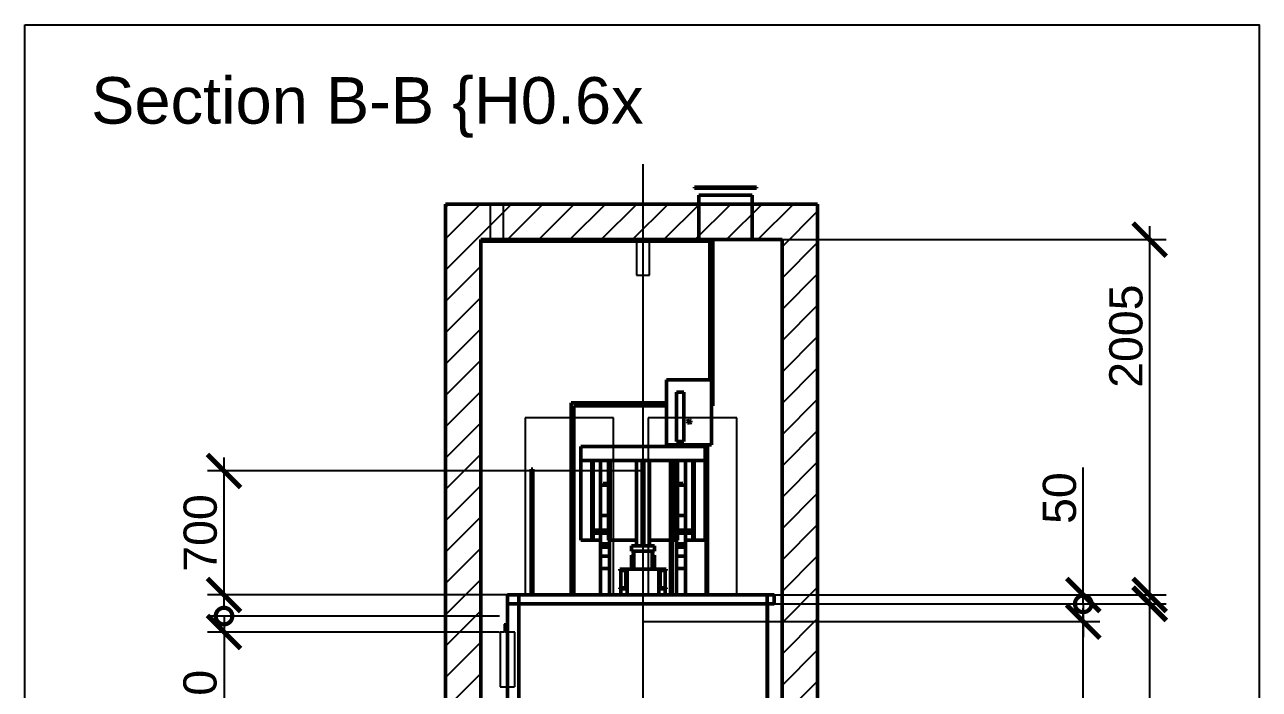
# Model space of a CAD drawing. Header units: millimetres. Extents: x -9546 to 173314, y -46180 to 27253.
# Drawn here: x 104243 to 111211, y -33400 to -29651 of the extents above; entities that cross this region are included whole.
import ezdxf

# ---------------------------------------------------------------- set-up
doc = ezdxf.new("R2010")
doc.units = ezdxf.units.MM
doc.linetypes.add('AM_ISO02W050', pattern=[7.5, 6, -1.5])
doc.linetypes.add('AM_ISO08W050', pattern=[18, 12, -1.5, 3, -1.5])
for name, color, linetype, lineweight in [('AM_0', 7, 'Continuous', 50), ('AM_5', 3, 'Continuous', 25), ('AM_8', 1, 'Continuous', 25), ('LDBeams-AM_3', 6, 'AM_ISO02W050', 25), ('LDCar-AM_0', 7, 'Continuous', 50), ('LDCar-AM_3', 6, 'AM_ISO02W050', 25), ('LDCarFrame-AM_0', 7, 'Continuous', 50), ('LDElectricalComponents-AM_0', 7, 'Continuous', 50), ('LDForces-AM_0', 7, 'Continuous', 50), ('LDGovernor-AM_0', 7, 'Continuous', 50), ('LDGuides-AM_0', 7, 'Continuous', 50), ('LDRefugeSpace-AM_3', 6, 'AM_ISO02W050', 25), ('LDShaft-AM_0', 7, 'Continuous', 50), ('LDShaft-AM_5', 3, 'Continuous', 25), ('LDShaft-AM_7', 4, 'AM_ISO08W050', 25)]:
    doc.layers.add(name, color=color, linetype=linetype, lineweight=lineweight)
doc.layers.add('AM_VIEWS', color=1, linetype='Continuous', lineweight=25, plot=False)
doc.styles.add('LD', font='ARIALUNI.ttf')
doc.dimstyles.new('LIFT', dxfattribs={"dimtxt": 2.5, "dimasz": 2.5, "dimexe": 1.25, "dimexo": 0, "dimgap": 0.5, "dimtad": 1, "dimdec": 0, "dimzin": 1, "dimdsep": 46, "dimtxsty": 'LD', "dimblk": 'ARCHTICK', "dimcen": 0, "dimdle": 1, "dimclrd": 3, "dimclre": 3, "dimclrt": 4, "dimadec": 0, "dimazin": 0, "dimtp": 0.1, "dimtm": 0.1, "dimtfac": 0.71, "dimtdec": 0, "dimtix": 1, "dimtmove": 0, "dimatfit": 3, "dimfxl": 1, "dimtolj": 1, "dimarcsym": 0})

# ---------------------------------------------------------------- blocks, each defined once
blk = doc.blocks.new('LD_20260611094835_0000042B')
at = {"layer": 'AM_8'}
for p, q in [((-200, 24018.4), (172.6, 24391)), ((-200, 24195.2), (-4.2, 24391)), ((-200, 24372), (-181, 24391)), ((149.4, 24191), (349.4, 24391)), ((326.1, 24191), (526.1, 24391)), ((502.9, 24191), (702.9, 24391)), ((679.7, 24191), (879.7, 24391)), ((856.5, 24191), (1056.5, 24391)), ((1033.3, 24191), (1233.3, 24391)), ((1210, 24191), (1410, 24391)), ((1386.8, 24191), (1586.8, 24391)), ((1563.6, 24191), (1763.6, 24391)), ((1700, 24150.6), (1900, 24350.6)), ((1700, 23973.9), (1900, 24173.9)), ((-200, 23841.6), (0, 24041.6)), ((1700, 23797.1), (1900, 23997.1)), ((-200, 23664.9), (0, 23864.9)), ((1700, 23620.3), (1900, 23820.3)), ((-200, 23488.1), (0, 23688.1)), ((1700, 23443.5), (1900, 23643.5)), ((-200, 23311.3), (0, 23511.3)), ((1700, 23266.8), (1900, 23466.8)), ((-200, 23134.5), (0, 23334.5)), ((1700, 23090), (1900, 23290)), ((-200, 22957.7), (0, 23157.7)), ((1700, 22913.2), (1900, 23113.2)), ((-200, 22781), (0, 22981)), ((1700, 22736.4), (1900, 22936.4)), ((-200, 22604.2), (0, 22804.2)), ((1700, 22559.7), (1900, 22759.7)), ((-200, 22427.4), (0, 22627.4)), ((1700, 22382.9), (1900, 22582.9)), ((-200, 22250.6), (0, 22450.6)), ((1700, 22206.1), (1900, 22406.1)), ((-200, 22073.9), (0, 22273.9)), ((1700, 22029.3), (1900, 22229.3)), ((-200, 21897.1), (0, 22097.1)), ((1700, 21852.5), (1900, 22052.5)), ((-200, 21720.3), (0, 21920.3)), ((1700, 21675.8), (1900, 21875.8)), ((-153.5, 21590), (0, 21743.5)), ((1700, 21499), (1900, 21699)), ((1700, 21322.2), (1900, 21522.2)), ((1700, 21145.4), (1900, 21345.4)), ((1700, 20968.7), (1900, 21168.7)), ((1700, 20791.9), (1900, 20991.9)), ((1700, 20615.1), (1900, 20815.1)), ((1700, 20438.3), (1900, 20638.3)), ((1700, 20261.6), (1900, 20461.6)), ((1700, 20084.8), (1900, 20284.8)), ((1700, 19908), (1900, 20108)), ((1700, 19731.2), (1900, 19931.2)), ((1700, 19554.4), (1900, 19754.4)), ((1700, 19377.7), (1900, 19577.7)), ((1700, 19200.9), (1900, 19400.9)), ((-700, 19275.8), (-675.8, 19300)), ((-699, 19100), (-499, 19300)), ((-522.2, 19100), (-322.2, 19300)), ((-345.4, 19100), (-145.4, 19300)), ((-200, 19068.7), (0, 19268.7)), ((1700, 19024.1), (1900, 19224.1)), ((-200, 18891.9), (0, 19091.9)), ((1700, 18847.3), (1900, 19047.3)), ((-145.1, 18770), (0, 18915.1)), ((1799.4, 18770), (1900, 18870.6))]:
    blk.add_line(p, q, dxfattribs=at)
blk = doc.blocks.new('LD_20260611094835_0000042C')
at = {"layer": 'LDShaft-AM_0'}
for p, q in [((-80, 24391), (-200, 24391)), ((-200, 24391), (-200, 21590)), ((0, 24391), (-80, 24391)), ((1900, 24391), (0, 24391)), ((1900, 18770), (1900, 24391)), ((0, 21590), (0, 24191)), ((0, 24191), (1700, 24191)), ((1700, 24191), (1700, 18770)), ((-200, 21590), (-200, 21237.5)), ((-200, 21590), (-80, 21590)), ((-80, 21590), (0, 21590)), ((0, 21560), (0, 21590)), ((-200, 21237.5), (-200, 21212.5)), ((-200, 21237.5), (-25, 21237.5)), ((-200, 21212.5), (-200, 19370)), ((-25, 21212.5), (-200, 21212.5)), ((-200, 19300), (-700, 19300)), ((-700, 19300), (-700, 19100)), ((-80, 19300), (-200, 19300)), ((0, 19300), (-80, 19300)), ((0, 18770), (0, 19300)), ((-700, 19100), (-200, 19100)), ((-200, 19100), (-200, 18770)), ((-200, 18770), (-80, 18770)), ((-80, 18770), (0, 18770)), ((1700, 18770), (1900, 18770))]:
    blk.add_line(p, q, dxfattribs=at)
blk = doc.blocks.new('LD_20260611094835_0000042E')
at = {"layer": 'AM_0'}
for p, q in [((-175, 195), (-175, 190)), ((175, 195), (-175, 195)), ((-175, 190), (175, 190)), ((-150, 150), (-150, -100)), ((150, 150), (-150, 150)), ((150, -100), (150, 150)), ((175, 190), (175, 195)), ((-150, -100), (150, -100))]:
    blk.add_line(p, q, dxfattribs=at)
blk = doc.blocks.new('LD_20260611094835_00000430')
at = {"layer": 'LDForces-AM_0'}
for p, q in [((350, 72), (-350, 72)), ((-350, 72), (-350, 0)), ((350, 0), (350, 72)), ((-350, 0), (-350, -8)), ((350, -8), (350, 0)), ((-289, -8), (-350, -8)), ((-350, -8), (-350, -457)), ((-350, -8), (350, -8)), ((-289, -8), (-289, -457)), ((-281, -457), (-281, -8)), ((-240, -8), (-281, -8)), ((-194, -8), (-194, -457)), ((-186, -457), (-186, -8)), ((-37.5, -8), (-186, -8)), ((156, -8), (37.5, -8)), ((186, -8), (164, -8)), ((186, -8), (186, -457)), ((194, -457), (194, -8)), ((281, -8), (240, -8)), ((281, -8), (281, -457)), ((289, -457), (289, -8)), ((350, -8), (289, -8)), ((350, -457), (350, -8)), ((-224.2, -137), (-224.8, -137)), ((-222.1, -137), (-224.2, -137)), ((-218.8, -137), (-222.1, -137)), ((-215, -137), (-218.8, -137)), ((-211.2, -137), (-215, -137)), ((-207.9, -137), (-211.2, -137)), ((-205.8, -137), (-207.9, -137)), ((-205.2, -137), (-205.8, -137)), ((205.8, -137), (205.2, -137)), ((207.9, -137), (205.8, -137)), ((211.2, -137), (207.9, -137)), ((215, -137), (211.2, -137)), ((218.8, -137), (215, -137)), ((222.1, -137), (218.8, -137)), ((224.2, -137), (222.1, -137)), ((224.8, -137), (224.2, -137)), ((-228.9, -147), (-229.7, -147)), ((-225.6, -147), (-228.9, -147)), ((-220.7, -147), (-225.6, -147)), ((-215, -147), (-220.7, -147)), ((-209.3, -147), (-215, -147)), ((-204.4, -147), (-209.3, -147)), ((-201.1, -147), (-204.4, -147)), ((-200.3, -147), (-201.1, -147)), ((201.1, -147), (200.3, -147)), ((204.4, -147), (201.1, -147)), ((209.3, -147), (204.4, -147)), ((215, -147), (209.3, -147)), ((220.7, -147), (215, -147)), ((225.6, -147), (220.7, -147)), ((228.9, -147), (225.6, -147)), ((229.7, -147), (228.9, -147)), ((-229.4, -317), (-228.9, -317)), ((-228.9, -317), (-225.6, -317)), ((-225.6, -317), (-220.7, -317)), ((-220.7, -317), (-215, -317)), ((-215, -317), (-209.3, -317)), ((-209.3, -317), (-204.4, -317)), ((-204.4, -317), (-201.1, -317)), ((-201.1, -317), (-200.6, -317)), ((200.6, -317), (201.1, -317)), ((201.1, -317), (204.4, -317)), ((204.4, -317), (209.3, -317)), ((209.3, -317), (215, -317)), ((215, -317), (220.7, -317)), ((220.7, -317), (225.6, -317)), ((225.6, -317), (228.9, -317)), ((228.9, -317), (229.4, -317)), ((-187.5, -400.5), (-282.5, -400.5)), ((-282.5, -400.5), (-282.5, -417.5)), ((-282.5, -417.5), (-187.5, -417.5)), ((-187.5, -417.5), (-187.5, -400.5)), ((282.5, -400.5), (187.5, -400.5)), ((187.5, -400.5), (187.5, -417.5)), ((187.5, -417.5), (282.5, -417.5)), ((282.5, -417.5), (282.5, -400.5)), ((-350, -457), (-289, -457)), ((-289, -457), (-281, -457)), ((-281, -457), (-240, -457)), ((-190, -477), (-240, -477)), ((-240, -477), (-240, -497)), ((-223.9, -477), (-222.1, -477)), ((-222.1, -477), (-218.8, -477)), ((-218.8, -477), (-215, -477)), ((-215, -477), (-211.2, -477)), ((-211.2, -477), (-207.9, -477)), ((-207.9, -477), (-206.1, -477)), ((-194, -457), (-186, -457)), ((-190, -497), (-190, -477)), ((-186, -457), (-37.5, -457)), ((37.5, -457), (156, -457)), ((164, -457), (186, -457)), ((186, -457), (194, -457)), ((240, -477), (190, -477)), ((190, -477), (190, -497)), ((206.1, -477), (207.9, -477)), ((207.9, -477), (211.2, -477)), ((211.2, -477), (215, -477)), ((215, -477), (218.8, -477)), ((218.8, -477), (222.1, -477)), ((222.1, -477), (223.9, -477)), ((240, -457), (281, -457)), ((240, -497), (240, -477)), ((281, -457), (289, -457)), ((289, -457), (350, -457)), ((-190, -497), (-240, -497)), ((-240, -497), (-240, -547)), ((-240, -497), (-190, -497)), ((-190, -547), (-240, -547)), ((-240, -547), (-240, -617)), ((-240, -547), (-190, -547)), ((-190, -547), (-190, -497)), ((-190, -617), (-190, -547)), ((190, -497), (240, -497)), ((240, -497), (190, -497)), ((190, -497), (190, -547)), ((240, -547), (190, -547)), ((190, -547), (190, -617)), ((190, -547), (240, -547)), ((240, -547), (240, -497)), ((240, -617), (240, -547)), ((-240, -617), (-190, -617)), ((190, -617), (240, -617))]:
    blk.add_line(p, q, dxfattribs=at)
blk = doc.blocks.new('LD_20260611094835_00000432')
at = {"layer": 'LDBeams-AM_3'}
for p, q in [((-34.6, 200), (-37.5, 200)), ((-37.5, 200), (-37.5, 0)), ((-26.5, 200), (-34.6, 200)), ((-14.4, 200), (-26.5, 200)), ((0, 200), (-14.4, 200)), ((14.4, 200), (0, 200)), ((26.5, 200), (14.4, 200)), ((34.6, 200), (26.5, 200)), ((37.5, 200), (34.6, 200)), ((37.5, 0), (37.5, 200)), ((-37.5, 0), (-34.6, 0)), ((-34.6, 0), (-26.5, 0)), ((-26.5, 0), (-14.4, 0)), ((-14.4, 0), (0, 0)), ((0, 0), (14.4, 0)), ((14.4, 0), (26.5, 0)), ((26.5, 0), (34.6, 0)), ((34.6, 0), (37.5, 0))]:
    blk.add_line(p, q, dxfattribs=at)
blk = doc.blocks.new('LD_20260611094835_00000437')
at = {"layer": 'AM_0'}
for p, q in [((-621, 22296), (-631, 22296)), ((-631, 22296), (-631, 21586)), ((-621, 21586), (-621, 22296)), ((-631, 18907), (-631, 18170)), ((-621, 18170), (-621, 18907))]:
    blk.add_line(p, q, dxfattribs=at)
blk = doc.blocks.new('LD_20260611094835_00000438')
at = {"layer": 'LDShaft-AM_7'}
blk.add_line((0, -1091), (0, 4980), dxfattribs=at)
blk = doc.blocks.new('LD_20260611094835_0000043A')
at = {"layer": 'LDElectricalComponents-AM_0'}
for p, q in [((384, 23791), (-909, 23791)), ((-909, 23783), (384, 23783)), ((400, 23791), (384, 23791)), ((384, 23783), (384, 22999)), ((384, 23783), (400, 23783)), ((400, 23783), (400, 23791)), ((400, 22870), (400, 23783)), ((139, 22870), (-400, 22870)), ((-400, 22870), (-400, 22854)), ((400, 22854), (400, 22870)), ((-400, 22854), (-400, 21786)), ((-384, 22854), (139, 22854)), ((-384, 21786), (-384, 22854)), ((393, 22854), (400, 22854)), ((-400, 19107), (-400, 18370)), ((-384, 18370), (-384, 19107))]:
    blk.add_line(p, q, dxfattribs=at)
blk = doc.blocks.new('LD_20260611094835_0000043B')
at = {"layer": 'LDCar-AM_0'}
for p, q in [((700, 2550), (-700, 2550)), ((-700, 2550), (-700, 2500)), ((700, 2500), (700, 2550)), ((-765.5, 2500), (-765.5, 4)), ((-700, 2500), (-765.5, 2500)), ((700, 2500), (-700, 2500)), ((-700, 4), (-700, 2500)), ((-700, 2500), (700, 2500)), ((700, 2401), (700, 2500)), ((703, 2500), (700, 2500)), ((700, 2500), (700, 4)), ((703, 4), (703, 2500)), ((700, 4), (700, 2399)), ((-701.5, 4), (-766.5, 4)), ((-766.5, 4), (-766.5, 0)), ((-766.5, 0), (-701.5, 0)), ((-765.5, 4), (-700, 4)), ((700, 4), (-701.5, 4)), ((-701.5, 0), (701.5, 0)), ((-700, 4), (700, 4)), ((701.5, 4), (703, 4)), ((701.5, 0), (701.5, 4))]:
    blk.add_line(p, q, dxfattribs=at)
blk = doc.blocks.new('LD_20260611094835_0000043C')
at = {"layer": 'LDForces-AM_0'}
for p, q in [((675, 22944), (675, 22551.5)), ((1155, 22551.5), (1155, 22944)), ((675, 22534.5), (675, 22475)), ((1155, 22475), (1155, 22534.5)), ((725, 22475), (725, 22495)), ((1105, 22495), (1105, 22475)), ((675, 22335), (675, 22186)), ((725, 22186), (725, 22335)), ((1105, 22335), (1105, 22186)), ((1155, 22186), (1155, 22335)), ((675, 19507), (675, 19388)), ((725, 19388), (725, 19507)), ((1105, 19507), (1105, 19388)), ((1155, 19388), (1155, 19507)), ((677.5, 19217.5), (675, 19215.5)), ((675, 19215.5), (675, 19213)), ((675, 19213), (725, 19213)), ((680, 19215.5), (677.5, 19217.5)), ((682.5, 19217.5), (680, 19215.5)), ((685, 19215.5), (682.5, 19217.5)), ((687.5, 19217.5), (685, 19215.5)), ((690, 19215.5), (687.5, 19217.5)), ((692.5, 19217.5), (690, 19215.5)), ((695, 19215.5), (692.5, 19217.5)), ((697.5, 19217.5), (695, 19215.5)), ((700, 19215.5), (697.5, 19217.5)), ((702.5, 19217.5), (700, 19215.5)), ((705, 19215.5), (702.5, 19217.5)), ((707.5, 19217.5), (705, 19215.5)), ((710, 19215.5), (707.5, 19217.5)), ((712.5, 19217.5), (710, 19215.5)), ((715, 19215.5), (712.5, 19217.5)), ((717.5, 19217.5), (715, 19215.5)), ((720, 19215.5), (717.5, 19217.5)), ((722.5, 19217.5), (720, 19215.5)), ((725, 19215.5), (722.5, 19217.5)), ((725, 19213), (725, 19215.5)), ((1107.5, 19217.5), (1105, 19215.5)), ((1105, 19215.5), (1105, 19213)), ((1105, 19213), (1155, 19213)), ((1110, 19215.5), (1107.5, 19217.5)), ((1112.5, 19217.5), (1110, 19215.5)), ((1115, 19215.5), (1112.5, 19217.5)), ((1117.5, 19217.5), (1115, 19215.5)), ((1120, 19215.5), (1117.5, 19217.5)), ((1122.5, 19217.5), (1120, 19215.5)), ((1125, 19215.5), (1122.5, 19217.5)), ((1127.5, 19217.5), (1125, 19215.5)), ((1130, 19215.5), (1127.5, 19217.5)), ((1132.5, 19217.5), (1130, 19215.5)), ((1135, 19215.5), (1132.5, 19217.5)), ((1137.5, 19217.5), (1135, 19215.5)), ((1140, 19215.5), (1137.5, 19217.5)), ((1142.5, 19217.5), (1140, 19215.5)), ((1145, 19215.5), (1142.5, 19217.5)), ((1147.5, 19217.5), (1145, 19215.5)), ((1150, 19215.5), (1147.5, 19217.5)), ((1152.5, 19217.5), (1150, 19215.5)), ((1155, 19215.5), (1152.5, 19217.5)), ((1155, 19213), (1155, 19215.5))]:
    blk.add_line(p, q, dxfattribs=at)
blk = doc.blocks.new('LD_20260611094835_0000043D')
at = {"layer": 'LDCarFrame-AM_0'}
for p, q in [((-90, 2824), (-130, 2824)), ((-130, 2824), (-130, 2818)), ((-130, 2818), (-96, 2818)), ((-126, 2818), (-126, 2720)), ((-96, 2818), (-96, 2720)), ((-50, 2824), (-90, 2824)), ((-90, 2824), (-90, 2679)), ((-90, 2714), (-90, 2824)), ((50, 2824), (-50, 2824)), ((90, 2824), (50, 2824)), ((90, 2679), (90, 2824)), ((90, 2824), (90, 2714)), ((130, 2824), (90, 2824)), ((96, 2720), (96, 2818)), ((96, 2818), (130, 2818)), ((126, 2720), (126, 2818)), ((130, 2818), (130, 2824)), ((-96, 2720), (-130, 2720)), ((-130, 2720), (-130, 2714)), ((130, 2720), (96, 2720)), ((130, 2714), (130, 2720)), ((-130, 2714), (-90, 2714)), ((-126, 2714), (-126, 2679)), ((-90, 2679), (-90, 2714)), ((90, 2714), (90, 2679)), ((90, 2714), (130, 2714)), ((126, 2679), (126, 2714)), ((-126, 0), (-126, -197)), ((-90, 0), (-90, -197)), ((-90, -197), (-90, 0)), ((90, -197), (90, 0)), ((90, 0), (90, -197)), ((126, -197), (126, 0)), ((200, -197), (-200, -197)), ((-200, -197), (-200, -217)), ((-50, -197), (-50, -162)), ((-50, -162), (50, -162)), ((50, -162), (50, -197)), ((200, -217), (200, -197)), ((-200, -217), (200, -217)), ((-126, -217), (-126, -287)), ((-90, -217), (-90, -287)), ((-90, -287), (-90, -217)), ((-50, -287), (-50, -217)), ((50, -217), (50, -287)), ((90, -287), (90, -217)), ((90, -217), (90, -287)), ((126, -287), (126, -217)), ((140, -287), (-140, -287)), ((-140, -287), (-140, -302)), ((-140, -302), (140, -302)), ((-120, -302), (-130, -302)), ((-130, -302), (-130, -489)), ((-120, -479), (-120, -302)), ((130, -302), (120, -302)), ((120, -302), (120, -479)), ((130, -489), (130, -302)), ((140, -302), (140, -287)), ((120, -479), (-120, -479)), ((-130, -489), (130, -489))]:
    blk.add_line(p, q, dxfattribs=at)
blk = doc.blocks.new('LD_20260611094835_00000441')
at = {"layer": 'LDCarFrame-AM_0'}
for p, q in [((65, 132), (-65, 132)), ((-65, 132), (-65, 102)), ((-65, 102), (65, 102)), ((-60, 80), (-65, 80)), ((-65, 80), (-65, 0)), ((-52, 80), (-60, 80)), ((-60, 80), (-60, 0)), ((-60, 0), (-60, 80)), ((-52, 102), (-52, 0)), ((52, 102), (-52, 102)), ((52, 0), (52, 102)), ((60, 80), (52, 80)), ((60, 0), (60, 80)), ((60, 80), (60, 0)), ((65, 80), (60, 80)), ((65, 102), (65, 132)), ((65, 0), (65, 80)), ((-65, 0), (-60, 0)), ((-60, 0), (-52, 0)), ((-52, 0), (52, 0)), ((52, 0), (60, 0)), ((60, 0), (65, 0))]:
    blk.add_line(p, q, dxfattribs=at)
blk = doc.blocks.new('LD_20260611094835_00000442')
at = {"layer": 'LDGovernor-AM_0'}
for p, q in [((-127, 235), (-127, -130)), ((127, 235), (-127, 235)), ((127, -130), (127, 235)), ((-30, 166), (-70, 166)), ((-70, 166), (-70, -112)), ((-30, -112), (-30, 166)), ((-9.2, 3.8), (-10, 0)), ((-10, 0), (-9.2, -3.8)), ((-7.1, 7.1), (-9.2, 3.8)), ((-3.8, 9.2), (-7.1, 7.1)), ((0, 10), (-3.8, 9.2)), ((3.8, 9.2), (0, 10)), ((7.1, 7.1), (3.8, 9.2)), ((9.2, 3.8), (7.1, 7.1)), ((10, 0), (9.2, 3.8)), ((9.2, -3.8), (10, 0)), ((-9.2, -3.8), (-7.1, -7.1)), ((-7.1, -7.1), (-3.8, -9.2)), ((-3.8, -9.2), (0, -10)), ((0, -10), (3.8, -9.2)), ((3.8, -9.2), (7.1, -7.1)), ((7.1, -7.1), (9.2, -3.8)), ((-127, -130), (127, -130)), ((-70, -112), (-30, -112)), ((70, -130), (-50, -130)), ((-50, -130), (-50, -138)), ((-50, -138), (70, -138)), ((70, -138), (70, -130))]:
    blk.add_line(p, q, dxfattribs=at)
blk = doc.blocks.new('LD_20260611094835_00000443')
at = {"layer": 'LDForces-AM_0'}
for p, q in [((1071, 23034), (1071, 23024)), ((1071.3, 23034), (1071.3, 23024)), ((1071.3, 23024), (1071.3, 23034)), ((1072.2, 23034), (1072.2, 23024)), ((1072.2, 23024), (1072.2, 23034)), ((1073.5, 23034), (1073.5, 23024)), ((1073.5, 23024), (1073.5, 23034)), ((1075, 23034), (1075, 23024)), ((1075, 23024), (1075, 23034)), ((1076.5, 23034), (1076.5, 23024)), ((1076.5, 23024), (1076.5, 23034)), ((1077.8, 23034), (1077.8, 23024)), ((1077.8, 23024), (1077.8, 23034)), ((1078.7, 23034), (1078.7, 23024)), ((1078.7, 23024), (1078.7, 23034)), ((1079, 23024), (1079, 23034)), ((1271, 23034), (1271, 22186)), ((1271.3, 23034), (1271.3, 22186)), ((1271.3, 22186), (1271.3, 23034)), ((1272.2, 23034), (1272.2, 22186)), ((1272.2, 22186), (1272.2, 23034)), ((1273.5, 23034), (1273.5, 22186)), ((1273.5, 22186), (1273.5, 23034)), ((1275, 23034), (1275, 22186)), ((1275, 22186), (1275, 23034)), ((1276.5, 23034), (1276.5, 22186)), ((1276.5, 22186), (1276.5, 23034)), ((1277.8, 23034), (1277.8, 22186)), ((1277.8, 22186), (1277.8, 23034)), ((1278.7, 23034), (1278.7, 22186)), ((1278.7, 22186), (1278.7, 23034)), ((1279, 22186), (1279, 23034)), ((1071, 22944), (1071, 22186)), ((1071.3, 22944), (1071.3, 22186)), ((1071.3, 22186), (1071.3, 22944)), ((1072.2, 22944), (1072.2, 22186)), ((1072.2, 22186), (1072.2, 22944)), ((1073.5, 22944), (1073.5, 22186)), ((1073.5, 22186), (1073.5, 22944)), ((1075, 22944), (1075, 22186)), ((1075, 22186), (1075, 22944)), ((1076.5, 22944), (1076.5, 22186)), ((1076.5, 22186), (1076.5, 22944)), ((1077.8, 22944), (1077.8, 22186)), ((1077.8, 22186), (1077.8, 22944)), ((1078.7, 22944), (1078.7, 22186)), ((1078.7, 22186), (1078.7, 22944)), ((1079, 22186), (1079, 22944)), ((1071, 19507), (1071, 19310)), ((1071.3, 19507), (1071.3, 19310)), ((1071.3, 19310), (1071.3, 19507)), ((1072.2, 19507), (1072.2, 19310)), ((1072.2, 19310), (1072.2, 19507)), ((1073.5, 19507), (1073.5, 19310)), ((1073.5, 19310), (1073.5, 19507)), ((1075, 19507), (1075, 19310)), ((1075, 19310), (1075, 19507)), ((1076.5, 19507), (1076.5, 19310)), ((1076.5, 19310), (1076.5, 19507)), ((1077.8, 19507), (1077.8, 19310)), ((1077.8, 19310), (1077.8, 19507)), ((1078.7, 19507), (1078.7, 19310)), ((1078.7, 19310), (1078.7, 19507)), ((1079, 19310), (1079, 19507)), ((1271, 19507), (1271, 18770)), ((1271.3, 19507), (1271.3, 18770)), ((1271.3, 18770), (1271.3, 19507)), ((1272.2, 19507), (1272.2, 18770)), ((1272.2, 18770), (1272.2, 19507)), ((1273.5, 19507), (1273.5, 18770)), ((1273.5, 18770), (1273.5, 19507)), ((1275, 19507), (1275, 18770)), ((1275, 18770), (1275, 19507)), ((1276.5, 19507), (1276.5, 18770)), ((1276.5, 18770), (1276.5, 19507)), ((1277.8, 19507), (1277.8, 18770)), ((1277.8, 18770), (1277.8, 19507)), ((1278.7, 19507), (1278.7, 18770)), ((1278.7, 18770), (1278.7, 19507)), ((1279, 18770), (1279, 19507)), ((1071, 19290), (1071, 18770)), ((1071.3, 19290), (1071.3, 18770)), ((1071.3, 18770), (1071.3, 19290)), ((1072.2, 19290), (1072.2, 18770)), ((1072.2, 18770), (1072.2, 19290)), ((1073.5, 19290), (1073.5, 18770)), ((1073.5, 18770), (1073.5, 19290)), ((1075, 19290), (1075, 18770)), ((1075, 18770), (1075, 19290)), ((1076.5, 19290), (1076.5, 18770)), ((1076.5, 18770), (1076.5, 19290)), ((1077.8, 19290), (1077.8, 18770)), ((1077.8, 18770), (1077.8, 19290)), ((1078.7, 19290), (1078.7, 18770)), ((1078.7, 18770), (1078.7, 19290)), ((1079, 18770), (1079, 19290))]:
    blk.add_line(p, q, dxfattribs=at)
blk = doc.blocks.new('LD_20260611094835_00000444')
at = {"layer": 'LDBeams-AM_3'}
for p, q in [((-34.6, 200), (-37.5, 200)), ((-37.5, 200), (-37.5, 0)), ((-26.5, 200), (-34.6, 200)), ((-14.4, 200), (-26.5, 200)), ((0, 200), (-14.4, 200)), ((14.4, 200), (0, 200)), ((26.5, 200), (14.4, 200)), ((34.6, 200), (26.5, 200)), ((37.5, 200), (34.6, 200)), ((37.5, 0), (37.5, 200)), ((-37.5, 0), (-34.6, 0)), ((-34.6, 0), (-26.5, 0)), ((-26.5, 0), (-14.4, 0)), ((-14.4, 0), (0, 0)), ((0, 0), (14.4, 0)), ((14.4, 0), (26.5, 0)), ((26.5, 0), (34.6, 0)), ((34.6, 0), (37.5, 0))]:
    blk.add_line(p, q, dxfattribs=at)
blk = doc.blocks.new('LD_20260611094835_00000448')
at = {"layer": 'LDBeams-AM_3'}
for p, q in [((-34.6, 200), (-37.5, 200)), ((-37.5, 200), (-37.5, 0)), ((-26.5, 200), (-34.6, 200)), ((-14.4, 200), (-26.5, 200)), ((0, 200), (-14.4, 200)), ((14.4, 200), (0, 200)), ((26.5, 200), (14.4, 200)), ((34.6, 200), (26.5, 200)), ((37.5, 200), (34.6, 200)), ((37.5, 0), (37.5, 200)), ((-37.5, 0), (-34.6, 0)), ((-34.6, 0), (-26.5, 0)), ((-26.5, 0), (-14.4, 0)), ((-14.4, 0), (0, 0)), ((0, 0), (14.4, 0)), ((14.4, 0), (26.5, 0)), ((26.5, 0), (34.6, 0)), ((34.6, 0), (37.5, 0))]:
    blk.add_line(p, q, dxfattribs=at)
blk = doc.blocks.new('LD_20260611094835_00000449')
at = {"layer": 'LDGuides-AM_0'}
for p, q in [((-37.5, 528), (-37.5, 47)), ((-5, 528), (-5, 47)), ((-5, 47), (-5, 528)), ((5, 47), (5, 528)), ((5, 528), (5, 47)), ((37.5, 47), (37.5, 528))]:
    blk.add_line(p, q, dxfattribs=at)
blk = doc.blocks.new('LD_20260611094836_00000001')
at = {"layer": 'LDCarFrame-AM_0'}
for p, q in [((741, 2679), (-765, 2679)), ((-765, 2679), (-765, 2629)), ((741, 2629), (741, 2679)), ((-765, 2629), (741, 2629)), ((-700, 2530), (-700, 2528)), ((700, 2528), (700, 2530)), ((741, 129), (-765, 129)), ((-765, 129), (-765, 95)), ((-765, 95), (-765, 15)), ((741, 95), (741, 129)), ((741, 15), (741, 95)), ((-765, 15), (-765, 0)), ((-765, 0), (741, 0)), ((741, 0), (741, 15))]:
    blk.add_line(p, q, dxfattribs=at)
blk = doc.blocks.new('LD_20260611094836_00000002')
at = {"layer": 'LDRefugeSpace-AM_3'}
for p, q in [((250, 500), (-250, 500)), ((-250, 500), (-250, -500)), ((250, -500), (250, 500)), ((-250, -500), (250, -500))]:
    blk.add_line(p, q, dxfattribs=at)
blk = doc.blocks.new('LD_20260611094836_00000003')
at = {"layer": 'LDRefugeSpace-AM_3'}
for p, q in [((250, 500), (-250, 500)), ((-250, 500), (-250, -500)), ((250, -500), (250, 500)), ((-250, -500), (250, -500))]:
    blk.add_line(p, q, dxfattribs=at)
blk = doc.blocks.new('LD_20260611094836_00000005')
at = {"layer": 'LDCar-AM_3'}
for p, q in [((25.5, 2386.3), (25.5, 2341)), ((45.5, 2386.3), (25.5, 2386.3)), ((29.5, 2341), (29.5, 2382.3)), ((29.5, 2382.3), (45.5, 2382.3)), ((45.5, 2382.3), (45.5, 2386.3)), ((25.5, 2341), (4, 2341)), ((4, 2341), (4, 2031)), ((87.4, 2341), (29.5, 2341)), ((87.4, 2031), (87.4, 2341)), ((4, 2031), (87.4, 2031))]:
    blk.add_line(p, q, dxfattribs=at)
blk = doc.blocks.new('_ArchTick')
at = {"color": 0, "linetype": 'ByBlock', "const_width": 0.15}
blk.add_lwpolyline([(-0.5, -0.5), (0.5, 0.5)], dxfattribs=at)
blk = doc.blocks.new('*D2572')
at = {"layer": 'AM_5', "color": 3, "lineweight": -2, "transparency": 16777216}
for p, q in [((110217.7, -35493.2), (110217.7, -32943.2)), ((107732.7, -33018.2), (110311.4, -33018.2)), ((107732.7, -35418.2), (110311.4, -35418.2))]:
    blk.add_line(p, q, dxfattribs=at)
at = {"layer": 'Defpoints', "color": 0, "transparency": 16777216}
for p in [(107732.7, -33018.2), (110217.7, -33018.2), (107732.7, -35418.2)]:
    blk.add_point(p, dxfattribs=at)
at = {"layer": 'AM_5', "color": 3, "lineweight": -2, "transparency": 16777216, "xscale": 187.5, "yscale": 187.5, "zscale": 187.5}
for p, rotation in [((110217.7, -33018.2), 90), ((110217.7, -35418.2), 270)]:
    blk.add_blockref('_ArchTick', p, dxfattribs=dict(at, rotation=rotation))
at = {"layer": 'AM_5', "color": 4, "transparency": 16777216, "insert": (110083.2, -34218.2), "char_height": 187.5, "attachment_point": 5, "rotation": 90, "style": 'LD'}
blk.add_mtext('\\A1;HKC= 2400', dxfattribs=at)
blk = doc.blocks.new('_DotSmall')
at = {"color": 0, "linetype": 'ByBlock', "const_width": 0.5}
blk.add_lwpolyline([(-0.0625, 0, 1), (0.0625, 0, 1)], format="xyb", close=True, dxfattribs=at)
blk = doc.blocks.new('*D2574')
at = {"layer": 'AM_5', "color": 3, "lineweight": -2, "transparency": 16777216}
for p, q in [((106922.7, -32987.2), (105273.9, -32987.2)), ((105367.7, -32987.2), (105367.7, -33152.2)), ((106922.7, -33077.2), (105273.9, -33077.2)), ((105367.7, -33077.2), (105367.7, -34284.6))]:
    blk.add_line(p, q, dxfattribs=at)
at = {"layer": 'Defpoints', "color": 0, "transparency": 16777216}
for p in [(105367.7, -32987.2), (106922.7, -32987.2), (106922.7, -33077.2)]:
    blk.add_point(p, dxfattribs=at)
at = {"layer": 'AM_5', "color": 3, "lineweight": -2, "transparency": 16777216, "xscale": 187.5, "yscale": 187.5, "zscale": 187.5}
for name, p, rotation in [('_DotSmall', (105367.7, -32987.2), 90), ('_ArchTick', (105367.7, -33077.2), 270)]:
    blk.add_blockref(name, p, dxfattribs=dict(at, rotation=rotation))
at = {"layer": 'AM_5', "color": 4, "transparency": 16777216, "insert": (105233.2, -33774.7), "char_height": 187.5, "attachment_point": 5, "rotation": 90, "style": 'LD'}
blk.add_mtext('\\A1;SKS=90', dxfattribs=at)
blk = doc.blocks.new('*D2576')
at = {"layer": 'AM_5', "color": 3, "lineweight": -2, "transparency": 16777216}
for p, q in [((105367.7, -32943.2), (105367.7, -32093.2)), ((107732.7, -32168.2), (105273.9, -32168.2)), ((107732.7, -32868.2), (105273.9, -32868.2))]:
    blk.add_line(p, q, dxfattribs=at)
at = {"layer": 'Defpoints', "color": 0, "transparency": 16777216}
for p in [(105367.7, -32168.2), (107732.7, -32168.2), (107732.7, -32868.2)]:
    blk.add_point(p, dxfattribs=at)
at = {"layer": 'AM_5', "color": 3, "lineweight": -2, "transparency": 16777216, "xscale": 187.5, "yscale": 187.5, "zscale": 187.5}
for p, rotation in [((105367.7, -32168.2), 90), ((105367.7, -32868.2), 270)]:
    blk.add_blockref('_ArchTick', p, dxfattribs=dict(at, rotation=rotation))
at = {"layer": 'AM_5', "color": 4, "transparency": 16777216, "insert": (105234.4, -32518.2), "char_height": 187.5, "attachment_point": 5, "rotation": 90, "style": 'LD'}
blk.add_mtext('\\A1;700 ', dxfattribs=at)
blk = doc.blocks.new('*D2578')
at = {"layer": 'Defpoints', "color": 0, "transparency": 16777216}
for p in [(107732.7, -30863.2), (110592.7, -30863.2), (107732.7, -32868.2)]:
    blk.add_point(p, dxfattribs=at)
at = {"layer": 'LDShaft-AM_5', "color": 3, "lineweight": -2, "transparency": 16777216}
for p, q in [((110592.7, -32943.2), (110592.7, -30788.2)), ((107732.7, -30863.2), (110686.4, -30863.2)), ((107732.7, -32868.2), (110686.4, -32868.2))]:
    blk.add_line(p, q, dxfattribs=at)
at = {"layer": 'LDShaft-AM_5', "color": 3, "lineweight": -2, "transparency": 16777216, "xscale": 187.5, "yscale": 187.5, "zscale": 187.5}
for p, rotation in [((110592.7, -30863.2), 90), ((110592.7, -32868.2), 270)]:
    blk.add_blockref('_ArchTick', p, dxfattribs=dict(at, rotation=rotation))
at = {"layer": 'LDShaft-AM_5', "color": 4, "transparency": 16777216, "insert": (110459.4, -31407.8), "char_height": 187.5, "attachment_point": 5, "rotation": 90, "style": 'LD'}
blk.add_mtext('\\A1;2005', dxfattribs=at)
blk = doc.blocks.new('*D2579')
at = {"layer": 'Defpoints', "color": 0, "transparency": 16777216}
for p in [(110123.9, -32868.2), (110217.7, -32868.2), (110123.9, -32918.2)]:
    blk.add_point(p, dxfattribs=at)
at = {"layer": 'LDShaft-AM_5', "color": 3, "lineweight": -2, "transparency": 16777216}
for p, q in [((110217.7, -32868.2), (110217.7, -32149.6)), ((110123.9, -32868.2), (110311.4, -32868.2)), ((110217.7, -32918.2), (110217.7, -32868.2)), ((110123.9, -32918.2), (110311.4, -32918.2)), ((110217.7, -32918.2), (110217.7, -33105.7))]:
    blk.add_line(p, q, dxfattribs=at)
at = {"layer": 'LDShaft-AM_5', "color": 3, "lineweight": -2, "transparency": 16777216, "xscale": 187.5, "yscale": 187.5, "zscale": 187.5}
for name, p, rotation in [('_ArchTick', (110217.7, -32868.2), 270), ('_DotSmall', (110217.7, -32918.2), 90)]:
    blk.add_blockref(name, p, dxfattribs=dict(at, rotation=rotation))
at = {"layer": 'LDShaft-AM_5', "color": 4, "transparency": 16777216, "insert": (110084.4, -32321.4), "char_height": 187.5, "attachment_point": 5, "rotation": 90, "style": 'LD'}
blk.add_mtext('\\A1;50', dxfattribs=at)
blk = doc.blocks.new('*D2580')
at = {"layer": 'Defpoints', "color": 0, "transparency": 16777216}
for p in [(107732.7, -32918.2), (110592.7, -32918.2), (107732.7, -35418.2)]:
    blk.add_point(p, dxfattribs=at)
at = {"layer": 'LDShaft-AM_5', "color": 3, "lineweight": -2, "transparency": 16777216}
for p, q in [((110592.7, -35493.2), (110592.7, -32843.2)), ((107732.7, -32918.2), (110686.4, -32918.2)), ((107732.7, -35418.2), (110686.4, -35418.2))]:
    blk.add_line(p, q, dxfattribs=at)
at = {"layer": 'LDShaft-AM_5', "color": 3, "lineweight": -2, "transparency": 16777216, "xscale": 187.5, "yscale": 187.5, "zscale": 187.5}
for p, rotation in [((110592.7, -32918.2), 90), ((110592.7, -35418.2), 270)]:
    blk.add_blockref('_ArchTick', p, dxfattribs=dict(at, rotation=rotation))
at = {"layer": 'LDShaft-AM_5', "color": 4, "transparency": 16777216, "insert": (110459.4, -34168.2), "char_height": 187.5, "attachment_point": 5, "rotation": 90, "style": 'LD'}
blk.add_mtext('\\A1;HK= 2500', dxfattribs=at)

msp = doc.modelspace()

# ---------------------------------------------------------------- linework, layer by layer
at = {"layer": 'AM_VIEWS'}
msp.add_lwpolyline([(104242.7, -29650.7), (111211.4, -29650.7), (111211.4, -37733.1), (104242.7, -37733.1)], close=True, dxfattribs=at)

# ---------------------------------------------------------------- block references
for name, p in [('LD_20260611094835_00000438', (107732.7, -35418.2)), ('LD_20260611094835_0000042E', (108198.7, -30763.2)), ('LD_20260611094835_0000042B', (106817.7, -55054.2)), ('LD_20260611094835_0000042C', (106817.7, -55054.2)), ('LD_20260611094835_00000432', (106907.7, -30863.2)), ('LD_20260611094835_0000043A', (107726.7, -54654.2)), ('LD_20260611094835_00000444', (107732.7, -31063.2)), ('LD_20260611094835_00000448', (107732.7, -31063.2)), ('LD_20260611094835_00000442', (107992.7, -31890.2)), ('LD_20260611094836_00000002', (107316.7, -32368.2)), ('LD_20260611094836_00000003', (108012.7, -32368.2)), ('LD_20260611094835_00000430', (107732.7, -32102.2)), ('LD_20260611094835_00000443', (106817.7, -55054.2)), ('LD_20260611094835_0000043C', (106817.7, -55054.2)), ('LD_20260611094835_00000449', (107732.7, -32638.2)), ('LD_20260611094835_00000437', (107732.7, -54454.2)), ('LD_20260611094835_00000441', (107732.7, -32723.2)), ('LD_20260611094835_0000043D', (107732.7, -35547.2)), ('LD_20260611094835_0000043B', (107732.7, -35418.2)), ('LD_20260611094836_00000001', (107732.7, -35547.2)), ('LD_20260611094836_00000005', (106922.7, -35418.2))]:
    msp.add_blockref(name, p)

# ---------------------------------------------------------------- texts
at = {"layer": 'LDShaft-AM_0', "insert": (104617.7, -30288.2), "char_height": 375, "width": 6000, "attachment_point": 7, "style": 'LD'}
msp.add_mtext('\\fArial Unicode MS|b0|i0;\\l\\C7;\\H0.7x;\\SSection B-B {\\H0.6x;\\S', dxfattribs=at)

# ---------------------------------------------------------------- dimensions: what is measured, and where the dimension line sits
at = {"layer": 'AM_5'}
for base, p1, p2, text, override, picture, middle in [((105367.7, -32168.2), (107732.7, -32868.2), (107732.7, -32168.2), '<> ', {"dimscale": 75, "dimtxt": 2.5, "dimjust": 2, "dimtix": 0}, '*D2576', (105234.4, -32518.2)), ((105367.7, -32987.2), (106922.7, -33077.2), (106922.7, -32987.2), 'SKS=<>', {"dimscale": 75, "dimtxt": 2.5, "dimjust": 1, "dimblk2": 'DOTSMALL', "dimsah": 1, "dimtix": 0}, '*D2574', (105233.2, -33774.7)), ((110217.7, -33018.2), (107732.7, -35418.2), (107732.7, -33018.2), 'HKC= <>', {"dimscale": 75, "dimtxt": 2.5, "dimtix": 1}, '*D2572', (110083.2, -34218.2))]:
    dim = msp.add_linear_dim(base=base, p1=p1, p2=p2, angle=90, text=text, dimstyle='LIFT', override=override, dxfattribs=at)
    dim.commit()
    dim.dimension.update_dxf_attribs({"geometry": picture, "text_midpoint": middle})
at = {"layer": 'LDShaft-AM_5'}
for base, p1, p2, override, picture, middle in [((110592.7, -30863.2), (107732.7, -32868.2), (107732.7, -30863.2), {"dimscale": 75, "dimtxt": 2.5, "dimjust": 2, "dimtix": 0}, '*D2578', (110459.4, -31407.8)), ((110217.7, -32868.2), (110123.9, -32918.2), (110123.9, -32868.2), {"dimscale": 75, "dimtxt": 2.5, "dimjust": 2, "dimblk1": 'DOTSMALL', "dimsah": 1, "dimtix": 0}, '*D2579', (110084.4, -32321.4))]:
    dim = msp.add_linear_dim(base=base, p1=p1, p2=p2, angle=90, dimstyle='LIFT', override=override, dxfattribs=at)
    dim.commit()
    dim.dimension.update_dxf_attribs({"geometry": picture, "text_midpoint": middle})
dim = msp.add_linear_dim(base=(110592.7, -32918.2), p1=(107732.7, -35418.2), p2=(107732.7, -32918.2), angle=90, text='HK= <>', dimstyle='LIFT', override={"dimscale": 75, "dimtxt": 2.5, "dimtix": 1}, dxfattribs=at)
dim.commit()
dim.dimension.update_dxf_attribs({"geometry": '*D2580', "text_midpoint": (110459.4, -34168.2)})

doc.saveas('drawing.dxf')
